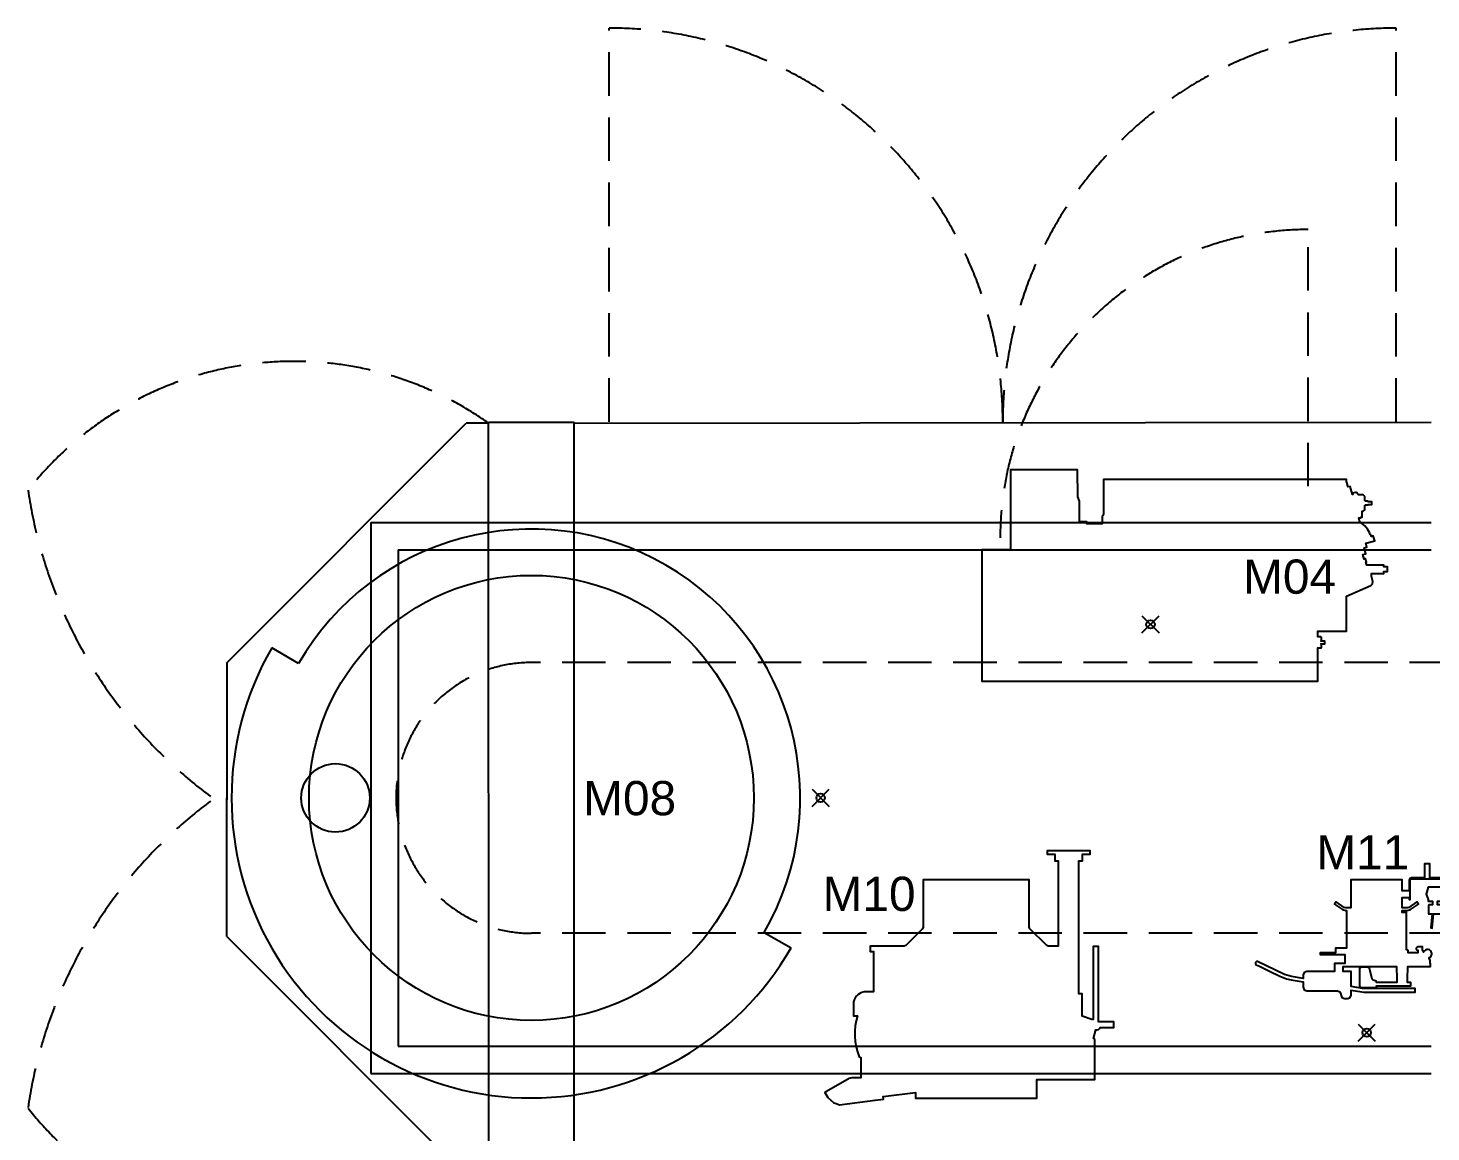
# Model space of a CAD drawing. Extents: x -3873 to 164127, y 7129 to 96529.
# Drawn here: x 88029 to 92129, y 55255 to 58480 of the extents above; entities that cross this region are included whole.
import ezdxf

# ---------------------------------------------------------------- set-up
doc = ezdxf.new("R2010")
doc.units = 0
doc.header["$PDMODE"] = 35
doc.header["$PDSIZE"] = 25
doc.linetypes.add('HIDDEN', pattern=[9.525, 6.35, -3.175])
doc.layers.get('0').update_dxf_attribs({"linetype": 'CONTINUOUS'})
doc.layers.add('DROPPOINTS', color=1, linetype='CONTINUOUS', plot=False)
for name, color, linetype in [('FENCING', 5, 'FENCELINE1'), ('LAYOUT', 90, 'CONTINUOUS'), ('TEXT_RAPID', 4, 'CONTINUOUS')]:
    doc.layers.add(name, color=color, linetype=linetype)
doc.styles.add('015_100', font='arial.ttf', dxfattribs={"height": 150})
doc.linetypes.add('FENCELINE1', pattern='A,6.35,-2.54,[133,ltypeshp.shx,S=2.54,R=0,X=-2.54,Y=0],-2.54,25.4', length=36.83)

# ---------------------------------------------------------------- blocks, each defined once
blk = doc.blocks.new('rapid3_m04')
at = {"color": 4, "linetype": 'HIDDEN', "ltscale": 20}
blk.add_line((462.8, 568.7), (462.8, 1318.7), dxfattribs=at)
at = {"color": 4, "ltscale": 5}
blk.add_lwpolyline([(-491.2, 382.7), (-491.2, 0), (491.2, 0), (491.2, 96.6), (500.3, 96.6), (501.9, 98.2), (501.9, 106.9), (500.3, 108.5), (511.9, 108.6), (511.9, 116.6), (500.3, 116.7), (501.9, 118.3), (501.9, 127), (500.3, 128.6), (491.2, 128.6), (491.2, 145.7), (574.8, 145.7), (574.8, 248), (645.9, 278.6), (651.1, 283.4), (651.9, 290.4), (647.9, 305.8), (647.9, 314.4), (684.1, 314.4), (684.1, 319.5), (694.8, 319.5), (694.8, 333.4), (684.1, 333.4), (684.1, 338.4), (633.9, 338.4), (631.6, 346.9), (633.3, 347.3), (630.3, 357.1), (629.3, 357.1), (626.2, 356.3), (622.6, 369.2), (631.7, 371.8), (626.9, 389.1), (634.6, 391.2), (631.6, 402.3), (657.3, 409.5), (653.3, 423.9), (647.9, 422.2), (647.3, 424.5, 0.277127), (644.3, 428.1, 0.166365), (614.1, 464.3), (610.6, 476.8), (616.5, 476.8), (617.1, 478.4), (620.6, 478.4), (620.6, 495.7), (623.1, 495.7), (623.8, 496), (628.2, 500.4), (628.5, 501.2), (628.5, 512.2), (629.5, 512.2), (629.5, 513.2), (630.5, 513.2), (630.5, 514.2), (636.6, 514.2), (638.5, 514.7), (638.5, 515.7), (648.5, 515.7), (648.5, 523.7), (638.5, 523.7), (638.5, 524.7), (636.6, 525.2), (630.5, 525.2), (630.5, 526.2), (629.5, 526.2), (629.5, 527.2), (628.5, 527.2), (628.5, 538.3), (628.2, 539), (623.8, 543.4), (623.1, 543.7), (609.6, 543.7), (609.3, 545.2), (608.3, 545.7), (605, 549.2), (604.7, 549.2), (603.6, 550.5), (600.9, 551.1), (592.5, 548.7), (593.5, 545.2), (592, 544.8), (585.5, 568.5), (579.5, 566.9), (577.8, 571.7), (577.8, 573.7), (574.8, 582.8), (574.8, 588.7), (-135.2, 588.7), (-135.2, 490.7, -0.212997), (-139.2, 481.7), (-139.2, 458.7), (-184.2, 459.2), (-184.2, 464.7), (-205, 464.7), (-205, 525.2), (-210.7, 538), (-211, 616.7), (-407.5, 616.7), (-407.5, 382.7), (-491.2, 382.7)], format="xyb", dxfattribs=at)
at = {"color": 4, "linetype": 'HIDDEN', "ltscale": 20}
blk.add_arc((462.8, 418.7), 900, 90, 180, dxfattribs=at)
blk = doc.blocks.new('rapid3_m11')
at = {"color": 4, "ltscale": 5}
blk.add_lwpolyline([(0, 0), (-75, 0), (-75, -82), (-89.8, -82), (-94.7, -80.5), (-117.9, -64.2), (-122.5, -70.8), (-99.3, -87), (-89.8, -90), (-87.5, -90), (-87.5, -199.3), (-119.5, -199.3), (-119.5, -208.8), (-119.5, -213.3), (-165, -213.3), (-165, -218.3), (-92.5, -218.3), (-92.5, -244.8), (-122.5, -244.8), (-122.5, -267.8), (-204, -267.8), (-211.1, -270.7), (-214, -277.8), (-214, -288.2), (-248.1, -282.4), (-268.9, -276.6), (-347.5, -238.5, 0.810192), (-351.9, -247.8, -0.00347), (-273.2, -285.7), (-263.2, -289.3), (-249.7, -292.3), (-214, -298.3), (-214, -313.8), (-211.1, -320.8), (-204, -323.8), (-114, -323.8), (-106.9, -326.7), (-104, -333.8), (-104, -335.3), (-101.1, -343.8), (-94, -346.8), (-84, -346.8), (-84, -346.8), (-76.9, -343.8), (-74, -336.8), (-74, -321.9), (-42.6, -327.1), (-37, -327.6), (113, -327.7), (113, -317.5), (-37, -317.5), (-41, -317.3), (-74, -311.6), (-74, -267.8), (-97.5, -267.8), (-97.5, -252.8), (58.5, -252.8), (58.5, -268.5), (59.4, -274.4), (59.4, -299.8), (0.1, -299.8), (0.1, -297.7), (-1.3, -295.8), (-9.8, -293.1), (-12.8, -290.5), (-20.3, -258), (-24.5, -254.8), (-44.9, -254.8), (-49.7, -258.4), (-49.9, -310.1), (-46, -314.6), (-24.9, -314.8), (-1.3, -313.3), (-0.1, -312.2), (-0.1, -309.8), (100.1, -309.8), (100.1, -299.8), (90.5, -299.8), (90.6, -274.4), (91.5, -268.5), (91.5, -252.8), (157.7, -252.8), (157.7, -244.8), (156.5, -244.8), (156.5, -234.8), (154, -229.8), (154, -227.2, 1.474705), (137.5, -210.9), (137.5, -209), (136.4, -208.8), (135.9, -208.1), (135.9, -206.8), (135.7, -206.4), (135.4, -206.3), (134, -206.3), (134, -196.1), (119.9, -196.1, 0.955522), (121, -205.1), (121, -213.3), (92.5, -213.3), (92.5, -206.8), (90.5, -204.8), (87.5, -204.8), (87.5, -95), (75, -95), (75, -90), (89.8, -90), (99.3, -87), (122.5, -70.8), (117.9, -64.2), (94.7, -80.5), (89.8, -82), (75, -82), (75, -52), (95, -52), (95, -57), (98, -57), (98, -1), (99.2, 1.8), (102, 3), (194, 3), (196.8, 1.8), (198, -1), (198, -21.1), (151, -21.5), (144.9, -41.5), (151, -57.8), (151, -61.5), (151, -61.9), (164, -61.9), (164, -72.9), (154.5, -72.9), (152.4, -72.9), (151.5, -75.9), (151.5, -98.4), (151.5, -98.4), (152, -98.9), (162.9, -98.9), (158.5, -140.5), (162.4, -140.9), (166.9, -98.9), (190, -98.9), (190.4, -98.8), (190.5, -98.4), (190.5, -75.9), (189.6, -73.8), (187.5, -72.9), (178, -72.9), (178, -61.9), (208, -61.9), (208, -57.6), (246.5, -57.6), (246.8, -25.4), (208.2, -25.4), (207.5, -25.4), (207.5, -21.6), (201, -21.6), (201, -1), (198.9, 3.9), (194, 6), (155.5, 6), (155.5, 47.2), (140.5, 47.2), (140.5, 6), (102, 6), (97.1, 3.9), (95, -1), (95, -32), (75, -32), (75, 0), (0, 0)], format="xyb", dxfattribs=at)
blk = doc.blocks.new('deboning_rapid43_C2')
at = {"color": 4, "linetype": 'HIDDEN', "ltscale": 20}
for p, q in [((227.6, 1098.8), (227.6, 2248.8)), ((2527.6, 1098.8), (2527.6, 2248.8)), ((5169.9, 395.7), (0.1, 395.7)), ((5169.9, -395.3), (0.1, -395.3))]:
    blk.add_line(p, q, dxfattribs=at)
at = {"ltscale": 20}
for p, q in [((-124.9, -1102.5), (-125.3, 1097.5)), ((-125.3, 1097.5), (124.7, 1097.5)), ((125.1, -1102.5), (124.7, 1097.5)), ((-469.4, 805), (2630.1, 805)), ((-469.4, 805), (-469.4, -804.7)), ((-389.4, 725), (2630.1, 725)), ((-389.4, 725), (-389.4, -724.7)), ((-680.3, 392.6), (-759, 438.1)), ((680.3, -392.6), (759, -438)), ((-389.4, -724.7), (2630.1, -724.7)), ((-469.4, -804.7), (2630.1, -804.7))]:
    blk.add_line(p, q, dxfattribs=at)
at = {"color": 4, "linetype": 'HIDDEN', "ltscale": 20}
for points in [[(-125.3, 1094.9, 0.398205), (-1471.2, 898.9, 12.397679)], [(-124.9, -1102.5, -0.398205), (-1470.7, -906.5, -12.397679)]]:
    blk.add_lwpolyline(points, format="xyb", dxfattribs=at)
at = {"color": 4, "ltscale": 20}
blk.add_lwpolyline([(1300.1, -239.1), (1145.1, -239.1), (1145.1, -377.6), (1143.3, -381.9), (1093.9, -431.4), (1089.6, -433.2), (990.1, -433.2), (990.1, -448.2), (1000.1, -448.2), (1000.1, -566.1), (979, -566.1, 0.345599), (941, -595.9), (941, -636.1), (952.6, -636.1, 0.177258), (958.3, -755.8), (963.1, -758.5), (963.1, -817.1), (936.7, -817.1), (928.4, -819.4), (862, -857.7), (857.6, -860.2), (866.4, -875.4), (884, -890.2), (890.7, -892.9), (900.1, -896.2), (1004.5, -883.1), (1029.4, -880), (1028.4, -872.4), (1122.6, -860.7), (1122.6, -877.1), (1477.6, -877.1), (1477.6, -822.1), (1647.1, -822.1), (1647.1, -707.1), (1645.7, -703.6), (1643.1, -702.2), (1649.6, -677.6, 0.270162), (1662.5, -670.8), (1702.1, -670.8), (1702.1, -653.6), (1657.6, -653.6), (1657.6, -433.4), (1641.6, -433.4), (1641.6, -647.1), (1637.5, -647.1), (1610.1, -637.1), (1610.1, -572.1), (1600.3, -572.1), (1600.3, -184.1), (1610.9, -184.1), (1610.9, -164.1), (1632.6, -164.1), (1632.6, -154.1), (1507.6, -154.1), (1507.6, -164.1), (1529.4, -164.1), (1529.4, -184.1), (1540, -184.1), (1540, -433.2), (1510.7, -433.2), (1506.4, -431.4), (1456.9, -381.9), (1455.6, -380), (1455.1, -377.6), (1455.1, -239.1), (1300.1, -239.1)], format="xyb", dxfattribs=at)
at = {"ltscale": 20}
blk.add_circle((0.1, 0.2), 650, dxfattribs=at)
at = {"color": 4, "ltscale": 20}
blk.add_circle((-572.6, 0.2), 100, dxfattribs=at)
at = {"color": 4, "linetype": 'HIDDEN', "ltscale": 20}
for centre, radius, start, end in [((227.6, 1098.8), 1150, 0, 90), ((2527.6, 1098.8), 1150, 90, 180), ((-125.3, 1094.9), 1360, 188.2855, 233.2855), ((0.1, 0.2), 395.5, 90, 270), ((-125.3, -1099.8), 1360, 126.7145, 171.7145)]:
    blk.add_arc(centre, radius, start, end, dxfattribs=at)
at = {"ltscale": 20}
for radius, start, end in [(785.5, 330.0117, 150.0095), (876.4, 150.0085, 330.0118)]:
    blk.add_arc((0, 0), radius, start, end, dxfattribs=at)
at = {"layer": 'DROPPOINTS', "color": 5, "ltscale": 20}
for p in [(1809.3, 507), (845.3, 0.2), (2441.2, -685.5)]:
    blk.add_point(p, dxfattribs=at)
at = {"layer": 'FENCING', "color": 5, "linetype": 'FENCELINE1', "ltscale": 5}
for p, q in [((-890.4, 394.9), (-190.4, 1094.9)), ((-125.3, 1094.9), (-190.4, 1094.9)), ((124.7, 1094.9), (2630.1, 1097.6)), ((-890.4, 394.9), (-890.4, -5.1)), ((-890, -405.1), (-890.4, 0.2)), ((-890, -405.1), (-190, -1105.1))]:
    blk.add_line(p, q, dxfattribs=at)
at = {"color": 4}
for name, p in [('rapid3_m04', (1807.3, 341.6)), ('rapid3_m11', (2470, -239.2))]:
    blk.add_blockref(name, p, dxfattribs=at)
at = {"layer": 'TEXT_RAPID', "color": 4, "linetype": 'Continuous', "ltscale": 20, "style": '015_100'}
for s, p in [('M04', (2080, 596.5)), ('M08', (151.3, -50.5)), ('M11', (2293.9, -208.8)), ('M10', (851, -330.1))]:
    blk.add_text(s, height=100, dxfattribs=at).set_placement(p)

msp = doc.modelspace()

# ---------------------------------------------------------------- block references
at = {"layer": 'LAYOUT', "ltscale": 20}
msp.add_blockref('deboning_rapid43_C2', (89499.7, 56230.7), dxfattribs=at)

doc.saveas('drawing.dxf')
